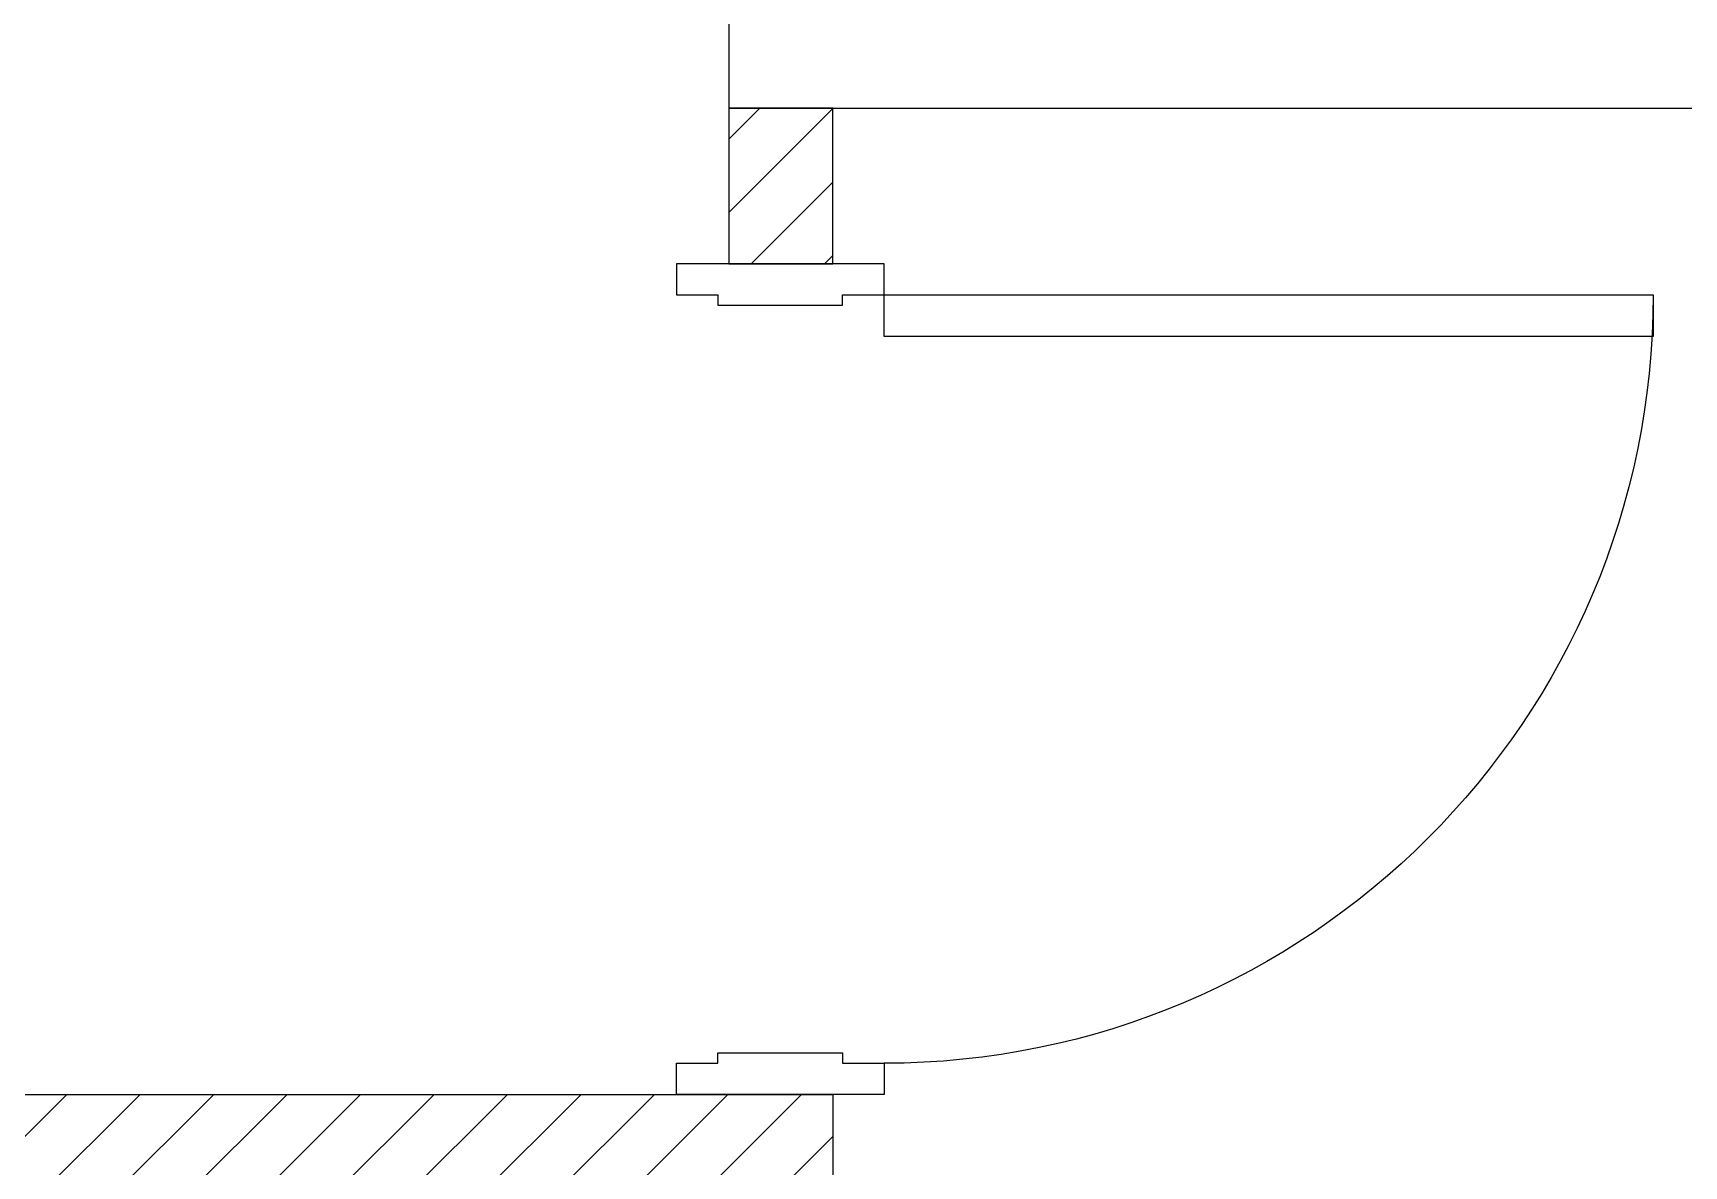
# Model space of a CAD drawing. Header units: millimetres. Extents: x 346859 to 753976, y -86090 to 5333.
# Drawn here: x 434973 to 436562, y -22994 to -21903 of the extents above; entities that cross this region are included whole.
import ezdxf

# ---------------------------------------------------------------- set-up
doc = ezdxf.new("R2010")
doc.units = ezdxf.units.MM
doc.header["$LTSCALE"] = 60
for name, color, linetype in [('2CONTINUOUS', 2, 'Continuous'), ('ac-wall-fin', 3, 'Continuous'), ('CO-DO-FR', 7, 'Continuous'), ('CO-DOOR', 8, 'Continuous')]:
    doc.layers.add(name, color=color, linetype=linetype)

# ---------------------------------------------------------------- blocks, each defined once
blk = doc.blocks.new('VUSAUSEH')
at = {"layer": '2CONTINUOUS'}
blk.add_lwpolyline([(409843.2, 37358.2), (409843.2, 35202.2), (414182.2, 35202.2), (414182.2, 34631.2), (414381.2, 34631.2), (414381.2, 35854.2)], dxfattribs=at)
blk = doc.blocks.new('D-002')
at = {"layer": 'CO-DO-FR'}
for points in [[(0, 200), (0, 0), (30, 0), (30, 40), (40, 40), (40, 160), (30, 160), (30, 200), (0, 200)], [(800, 200), (800, 0), (770, 0), (770, 40), (760, 40), (760, 160), (770, 160), (770, 200), (800, 200)]]:
    blk.add_lwpolyline(points, close=True, dxfattribs=at)
at = {"layer": 'CO-DOOR'}
blk.add_lwpolyline([(730, 940), (730, 200), (770, 200), (770, 940)], close=True, dxfattribs=at)
blk.add_arc((770, 200), 740, 90, 180, dxfattribs=at)
blk = doc.blocks.new('cjswjdeh')
at = {"layer": 'ac-wall-fin'}
h = blk.add_hatch(dxfattribs=at)
h.set_pattern_fill('_USER', color=256, scale=50, angle=45, pattern_type=0)
h.set_pattern_definition([(45, (25711, 37440), (-35.355339, 35.355339), [])])
h.paths.add_polyline_path([(435492.7, 31322.2), (435743.2, 31322.2), (435743.2, 31922.2), (435743.2, 34252.2), (435592.7, 34252.2), (433440.2, 34252.2), (433440.2, 34615.2), (433340.2, 34615.2), (433340.2, 34152.2), (434702.7, 34152.2), (435492.7, 34152.2), (435492.7, 33362.2)])
h.paths.add_polyline_path([(435643.2, 35202.2), (435643.2, 35052.2), (435743.2, 35052.2), (435743.2, 35202.2)])
for points in [[(435643.2, 35202.2), (435643.2, 35052.2), (435743.2, 35052.2), (435743.2, 35202.2), (435643.2, 35202.2)], [(433340.2, 34615.2), (433440.2, 34615.2), (433440.2, 34252.2), (435743.2, 34252.2)], [(435743.2, 34252.2), (435743.2, 31322.2), (435492.7, 31322.2), (435492.7, 34152.2)]]:
    blk.add_lwpolyline(points, dxfattribs=at)
blk.add_blockref('VUSAUSEH', (25800, 0))
at = {"layer": 'CO-DOOR', "xscale": -1, "rotation": 270}
blk.add_blockref('D-002', (435592.7, 34252.2), dxfattribs=at)

msp = doc.modelspace()

# ---------------------------------------------------------------- block references
msp.add_blockref('cjswjdeh', (0, -57177.6))

doc.saveas('drawing.dxf')
